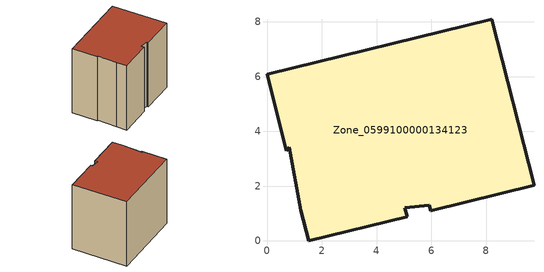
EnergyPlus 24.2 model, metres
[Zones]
Zone_0599100000134123
 floor ground (C_G): 9.74,2.03 5.97,1.1 5.92,1.3 5.03,1.22 5.12,0.89 1.52,0 1.24,1.13 0.82,3.42 0.7,3.29 0,6.08 8.19,8.1 z0
 wall outside (C_F): 0,6.08 0.7,3.29 0.82,3.42 1.24,1.13 1.52,0 5.12,0.89 5.03,1.22 5.92,1.3 5.97,1.1 9.74,2.03 8.19,8.1 0,6.08 z0:7.94
 roof outside (C_R): 5.03,1.22 5.92,1.3 5.97,1.1 9.74,2.03 8.19,8.1 0,6.08 0.7,3.29 0.82,3.42 1.24,1.13 1.52,0 5.12,0.89 z7.94
[BUILDING]
Pand.0599100000134123: North Axis=0; Terrain=City; Loads Convergence Tolerance Value=0.04; Temperature Convergence Tolerance Value=0.4; Solar Distribution=FullExterior; Maximum Number of Warmup Days=25; Minimum Number of Warmup Days=1
[Site:Location]
Rotterdam.The.Hague.AP_ZH_NLD Design_Conditions: Latitude=51.96; Longitude=4.45; Time Zone=1; Elevation=-4.5
[SITE:GROUNDTEMPERATURE:BUILDINGSURFACE]
18, 18, 18, 18, 18, 18, 18, 18, 18, 18, 18, 18
[MATERIAL] Thermal Absorptance=0.9; Solar Absorptance=0.7; Visible Absorptance=0.7
Name | Roughness | Thickness | Conductivity | Density | Specific Heat
G.TC.1965-1974 | MediumSmooth | 0.15 | 0.882353 | 540 | 1210
F.TC.1965-1974 | Rough | 0.3 | 0.697674 | 1920 | 840
R.TC.1965-1974 | MediumRough | 0.2 | 0.232558 | 1500 | 1000
[CONSTRUCTION]
C_G: G.TC.1965-1974
C_F: F.TC.1965-1974
C_R: R.TC.1965-1974
[ZONE]
Zone_0599100000134123: Type=1; Multiplier=1; Ceiling Height=Autocalculate; Volume=Autocalculate; Floor Area=autocalculate; Part of Total Floor Area=Yes
[ZONEINFILTRATION:DESIGNFLOWRATE]
Infil_Zone_0599100000134123: Zone or ZoneList or Space or SpaceList=Zone_0599100000134123; Schedule=AlwaysOn; Design Flow Rate Calculation Method=Flow/Area; Flow Rate per Floor Area=0.003; Constant Term Coefficient=1; Temperature Term Coefficient=0; Velocity Term Coefficient=0; Velocity Squared Term Coefficient=0
[HVACTEMPLATE:ZONE:IDEALLOADSAIRSYSTEM]
Zone_0599100000134123: Maximum Heating Supply Air Temperature=50; Minimum Cooling Supply Air Temperature=13; Maximum Heating Supply Air Humidity Ratio=0.0156; Minimum Cooling Supply Air Humidity Ratio=0.0077; Heating Limit=NoLimit; Cooling Limit=NoLimit; Dehumidification Control Type=ConstantSensibleHeatRatio; Cooling Sensible Heat Ratio=0.7; Dehumidification Setpoint=60; Humidification Control Type=None; Humidification Setpoint=30; Outdoor Air Method=None; Outdoor Air Flow Rate per Person=0.00944; Outdoor Air Flow Rate per Zone Floor Area=0; Outdoor Air Flow Rate per Zone=0; Demand Controlled Ventilation Type=None; Outdoor Air Economizer Type=NoEconomizer; Heat Recovery Type=None; Sensible Heat Recovery Effectiveness=0.7; Latent Heat Recovery Effectiveness=0.65
[ZONECONTROL:THERMOSTAT]
ThermostatControl_Zone_0599100000134123: Zone or ZoneList=Zone_0599100000134123; Control Type Schedule=DualSetpointControlType; Control 1=Thermostat_Zone_0599100000134123; Temperature Difference Between Cutout And Setpoint=0
[THERMOSTATSETPOINT:DUALSETPOINT]
Thermostat_Zone_0599100000134123: Heating Setpoint Temperature Schedule=HeatingSetpoint_Zone_0599100000134123; Cooling Setpoint Temperature Schedule=CoolingSetpoint_Zone_0599100000134123
[SCHEDULE:COMPACT]
HeatingSetpoint_Zone_0599100000134123: Through: 12/31, For: AllDays, Until: 24:00, 21
CoolingSetpoint_Zone_0599100000134123: Through: 12/31, For: AllDays, Until: 24:00, 24
DualSetpointControlType: Through: 12/31, For: AllDays, Until: 24:00, 4
AlwaysOn: Through: 12/31, For: AllDays, Until: 24:00, 1
